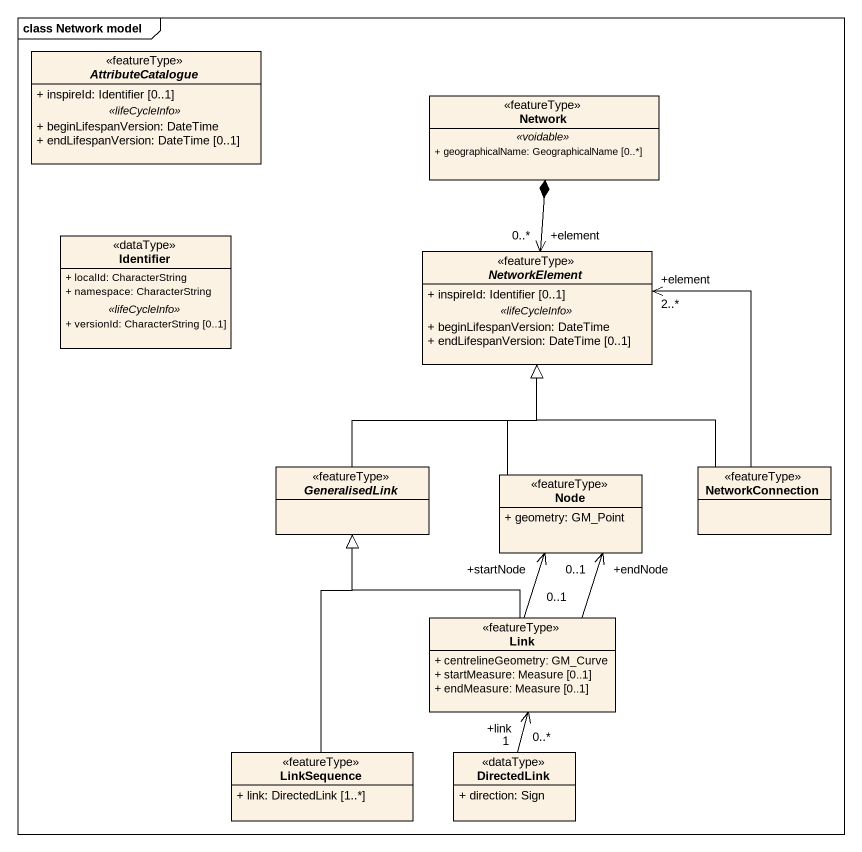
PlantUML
@startuml
mainframe class Network model
hide circle
hide empty members
skinparam classAttributeIconSize 0
abstract class AttributeCatalogue <<featureType>> {
  + inspireId: Identifier [0..1]
  .. <<lifeCycleInfo>> ..
  + beginLifespanVersion: DateTime
  + endLifespanVersion: DateTime [0..1]
}
class "Network" as Network_ <<featureType>> {
  .. <<voidable>> ..
  + geographicalName: GeographicalName [0..*]
}
class Identifier <<dataType>> {
  + localId: CharacterString
  + namespace: CharacterString
  .. <<lifeCycleInfo>> ..
  + versionId: CharacterString [0..1]
}
abstract class NetworkElement <<featureType>> {
  + inspireId: Identifier [0..1]
  .. <<lifeCycleInfo>> ..
  + beginLifespanVersion: DateTime
  + endLifespanVersion: DateTime [0..1]
}
abstract class GeneralisedLink <<featureType>>
class "Node" as Node_ <<featureType>> {
  + geometry: GM_Point
}
class NetworkConnection <<featureType>>
class Link <<featureType>> {
  + centrelineGeometry: GM_Curve
  + startMeasure: Measure [0..1]
  + endMeasure: Measure [0..1]
}
class LinkSequence <<featureType>> {
  + link: DirectedLink [1..*]
}
class DirectedLink <<dataType>> {
  + direction: Sign
}
Network_ *--> "+element\n0..*" NetworkElement
GeneralisedLink -up-|> NetworkElement
Node_ -up-|> NetworkElement
NetworkConnection -up-|> NetworkElement
NetworkConnection -up-> "+element\n2..*" NetworkElement
Link -up-|> GeneralisedLink
Link -up-> "+endNode\n0..1" Node_
Link -up-> "+startNode\n0..1" Node_
LinkSequence -up-|> GeneralisedLink
DirectedLink "0..*" -up-> "+link\n1" Link
@enduml
